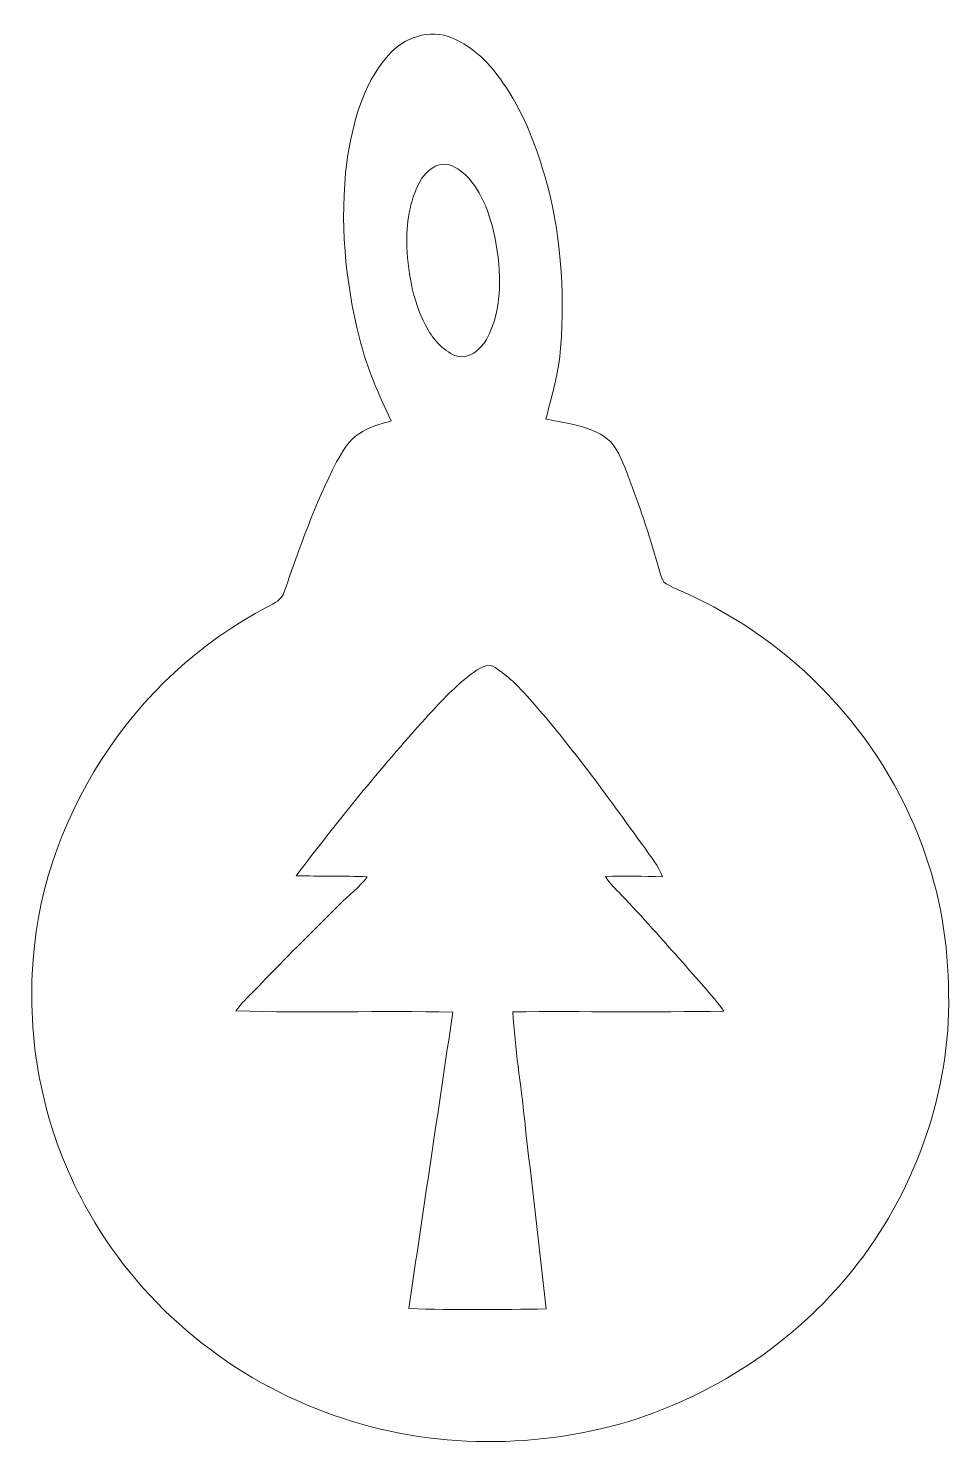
# Model space of a CAD drawing. Header units: centimetres. Extents: x -10.5 to 10.4, y -16.1 to 16.1.
import ezdxf

# ---------------------------------------------------------------- set-up
doc = ezdxf.new("R2010")
doc.units = ezdxf.units.CM
doc.header["$MEASUREMENT"] = 0
doc.layers.add('Layer 1', color=7, linetype='Continuous')

msp = doc.modelspace()

# ---------------------------------------------------------------- linework, layer by layer
at = {"layer": 'Layer 1', "color": 250, "lineweight": 9}
for points, knots in [([(-2.31044, 15.44513), (-1.96225, 15.85223), (-1.36747, 16.05579), (-0.85665, 15.83883), (-0.85665, 15.83883), (-0.38075, 15.63739), (0.00131, 15.25498), (0.28353, 14.82847), (0.28353, 14.82847), (0.73227, 14.203), (1.01167, 13.47487), (1.22898, 12.74144), (1.22898, 12.74144), (1.59939, 11.47567), (1.69253, 10.14076), (1.59481, 8.82913), (1.59481, 8.82913), (1.55424, 8.2781), (1.39372, 7.74752), (1.26249, 7.21341), (1.26249, 7.21341), (1.76908, 7.10758), (2.33458, 7.06313), (2.73428, 6.6973), (2.73428, 6.6973), (2.9209, 6.47223), (3.01827, 6.19283), (3.1241, 5.92436), (3.1241, 5.92436), (3.36963, 5.27137), (3.5947, 4.61062), (3.78485, 3.93893), (3.78485, 3.93893), (3.8353, 3.80099), (3.85294, 3.64612), (3.93337, 3.52054), (3.93337, 3.52054), (4.07166, 3.42599), (4.22829, 3.3632), (4.38105, 3.29511), (4.38105, 3.29511), (6.85225, 2.20538), (8.85603, 0.08977), (9.78207, -2.45023), (9.78207, -2.45023), (10.18883, -3.51985), (10.37051, -4.66744), (10.37615, -5.80938), (10.37615, -5.80938), (10.4206, -7.99025), (9.64872, -10.15525), (8.33216, -11.88315), (8.33216, -11.88315), (7.02829, -13.58107), (5.17832, -14.83414), (3.13856, -15.46985), (3.13856, -15.46985), (0.90548, -16.12954), (-1.55162, -16.08862), (-3.73461, -15.25924), (-3.73461, -15.25924), (-6.02837, -14.41398), (-8.01133, -12.7277), (-9.17444, -10.57329), (-9.17444, -10.57329), (-10.04651, -8.98685), (-10.4522, -7.15699), (-10.36683, -5.35042), (-10.36683, -5.35042), (-10.23171, -1.89178), (-8.09847, 1.37424), (-5.03953, 2.96809), (-5.03953, 2.96809), (-4.8889, 3.04217), (-4.71533, 3.12648), (-4.66382, 3.30181), (-4.66382, 3.30181), (-4.31845, 4.30088), (-3.9618, 5.30136), (-3.47884, 6.24398), (-3.47884, 6.24398), (-3.33773, 6.47752), (-3.2065, 6.74528), (-2.95955, 6.88603), (-2.95955, 6.88603), (-2.74683, 7.04232), (-2.48436, 7.09523), (-2.23953, 7.17849), (-2.23953, 7.17849), (-2.53234, 7.77821), (-2.79798, 8.39416), (-2.95885, 9.04433), (-2.95885, 9.04433), (-3.28764, 10.34114), (-3.40688, 11.70004), (-3.24636, 13.03072), (-3.24636, 13.03072), (-3.11442, 13.88691), (-2.89605, 14.77556), (-2.31044, 15.44513), (-2.31044, 15.44513), (-2.31044, 15.44513), (-2.31044, 15.44513), (-2.31044, 15.44513)], [0, 0, 0, 0, 0.03703704, 0.03703704, 0.03703704, 0.03703704, 0.07407407, 0.07407407, 0.07407407, 0.07407407, 0.11111111, 0.11111111, 0.11111111, 0.11111111, 0.14814815, 0.14814815, 0.14814815, 0.14814815, 0.18518519, 0.18518519, 0.18518519, 0.18518519, 0.22222222, 0.22222222, 0.22222222, 0.22222222, 0.25925926, 0.25925926, 0.25925926, 0.25925926, 0.2962963, 0.2962963, 0.2962963, 0.2962963, 0.33333333, 0.33333333, 0.33333333, 0.33333333, 0.37037037, 0.37037037, 0.37037037, 0.37037037, 0.40740741, 0.40740741, 0.40740741, 0.40740741, 0.44444444, 0.44444444, 0.44444444, 0.44444444, 0.48148148, 0.48148148, 0.48148148, 0.48148148, 0.51851852, 0.51851852, 0.51851852, 0.51851852, 0.55555556, 0.55555556, 0.55555556, 0.55555556, 0.59259259, 0.59259259, 0.59259259, 0.59259259, 0.62962963, 0.62962963, 0.62962963, 0.62962963, 0.66666667, 0.66666667, 0.66666667, 0.66666667, 0.7037037, 0.7037037, 0.7037037, 0.7037037, 0.74074074, 0.74074074, 0.74074074, 0.74074074, 0.77777778, 0.77777778, 0.77777778, 0.77777778, 0.81481481, 0.81481481, 0.81481481, 0.81481481, 0.85185185, 0.85185185, 0.85185185, 0.85185185, 0.88888889, 0.88888889, 0.88888889, 0.88888889, 0.92592593, 0.92592593, 0.92592593, 0.92592593, 1, 1, 1, 1]), ([(-1.11347, 12.97427), (-1.29585, 12.94852), (-1.43732, 12.80953), (-1.54421, 12.66877), (-1.54421, 12.66877), (-1.8095, 12.24191), (-1.88605, 11.72438), (-1.88923, 11.22979), (-1.88923, 11.22979), (-1.87229, 10.58244), (-1.7654, 9.91992), (-1.46378, 9.33996), (-1.46378, 9.33996), (-1.31808, 9.04539), (-1.08595, 8.77798), (-0.7808, 8.64534), (-0.7808, 8.64534), (-0.48799, 8.54868), (-0.22165, 8.78398), (-0.08053, 9.01717), (-0.08053, 9.01717), (0.28988, 9.71637), (0.25214, 10.54752), (0.11314, 11.30458), (0.11314, 11.30458), (0.00378, 11.81575), (-0.17014, 12.3488), (-0.5462, 12.72909), (-0.5462, 12.72909), (-0.7053, 12.86103), (-0.88804, 13.02119), (-1.11347, 12.97427), (-1.11347, 12.97427), (-1.11347, 12.97427), (-1.11347, 12.97427), (-1.11347, 12.97427)], [0, 0, 0, 0, 0.1, 0.1, 0.1, 0.1, 0.2, 0.2, 0.2, 0.2, 0.3, 0.3, 0.3, 0.3, 0.4, 0.4, 0.4, 0.4, 0.5, 0.5, 0.5, 0.5, 0.6, 0.6, 0.6, 0.6, 0.7, 0.7, 0.7, 0.7, 0.8, 0.8, 0.8, 0.8, 1, 1, 1, 1]), ([(-0.47917, 1.4081), (-0.83654, 1.12165), (-1.15263, 0.78721), (-1.45848, 0.44714), (-1.45848, 0.44714), (-2.49248, -0.69516), (-3.46261, -1.89496), (-4.39324, -3.12227), (-4.39324, -3.12227), (-3.85631, -3.13144), (-3.31903, -3.12086), (-2.78246, -3.14485), (-2.78246, -3.14485), (-2.9592, -3.38509), (-3.20826, -3.55725), (-3.41287, -3.77138), (-3.41287, -3.77138), (-3.97308, -4.33971), (-4.54846, -4.89357), (-5.09915, -5.47106), (-5.09915, -5.47106), (-5.31329, -5.71272), (-5.56623, -5.91874), (-5.75849, -6.17944), (-5.75849, -6.17944), (-4.12196, -6.22989), (-2.48366, -6.16851), (-0.84677, -6.21049), (-0.84677, -6.21049), (-1.17485, -8.44569), (-1.51422, -10.67948), (-1.84125, -12.91503), (-1.84125, -12.91503), (-0.8069, -12.95419), (0.22956, -12.93867), (1.26461, -12.92314), (1.26461, -12.92314), (1.11715, -11.50251), (0.93758, -10.08505), (0.78024, -8.66547), (0.78024, -8.66547), (0.69487, -7.84279), (0.56117, -7.02399), (0.51213, -6.19814), (0.51213, -6.19814), (2.10316, -6.18791), (3.69454, -6.21472), (5.28557, -6.18438), (5.28557, -6.18438), (5.00934, -5.79139), (4.66715, -5.45131), (4.36023, -5.08301), (4.36023, -5.08301), (3.89492, -4.57254), (3.4476, -4.04549), (2.96323, -3.55231), (2.96323, -3.55231), (2.838, -3.42037), (2.699, -3.29725), (2.6101, -3.13638), (2.6101, -3.13638), (3.03908, -3.12192), (3.46841, -3.1318), (3.89739, -3.14132), (3.89739, -3.14132), (3.81131, -2.89896), (3.64268, -2.69823), (3.49699, -2.4908), (3.49699, -2.4908), (2.64326, -1.30829), (1.78813, -0.12225), (0.81729, 0.96854), (0.81729, 0.96854), (0.59221, 1.21513), (0.34809, 1.4522), (0.05917, 1.62188), (0.05917, 1.62188), (-0.15074, 1.68433), (-0.32289, 1.51288), (-0.47917, 1.4081)], [0, 0, 0, 0, 0.04761905, 0.04761905, 0.04761905, 0.04761905, 0.0952381, 0.0952381, 0.0952381, 0.0952381, 0.14285714, 0.14285714, 0.14285714, 0.14285714, 0.19047619, 0.19047619, 0.19047619, 0.19047619, 0.23809524, 0.23809524, 0.23809524, 0.23809524, 0.28571429, 0.28571429, 0.28571429, 0.28571429, 0.33333333, 0.33333333, 0.33333333, 0.33333333, 0.38095238, 0.38095238, 0.38095238, 0.38095238, 0.42857143, 0.42857143, 0.42857143, 0.42857143, 0.47619048, 0.47619048, 0.47619048, 0.47619048, 0.52380952, 0.52380952, 0.52380952, 0.52380952, 0.57142857, 0.57142857, 0.57142857, 0.57142857, 0.61904762, 0.61904762, 0.61904762, 0.61904762, 0.66666667, 0.66666667, 0.66666667, 0.66666667, 0.71428571, 0.71428571, 0.71428571, 0.71428571, 0.76190476, 0.76190476, 0.76190476, 0.76190476, 0.80952381, 0.80952381, 0.80952381, 0.80952381, 0.85714286, 0.85714286, 0.85714286, 0.85714286, 0.9047619, 0.9047619, 0.9047619, 0.9047619, 1, 1, 1, 1])]:
    msp.add_open_spline(points, degree=3, knots=knots, dxfattribs=at)

doc.saveas('drawing.dxf')
